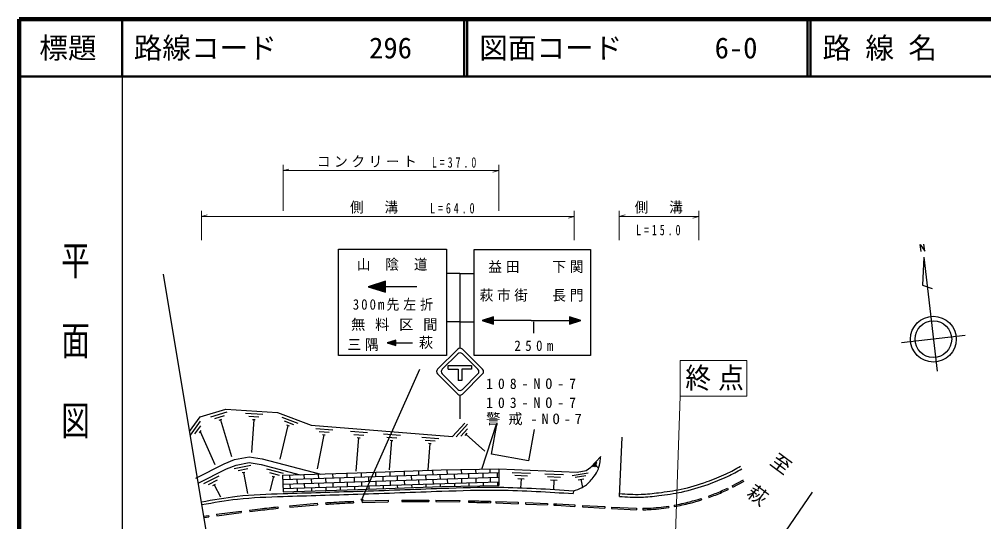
# Model space of a CAD drawing. Units: millimetres, scale not verified. Extents: x 40000 to 680000, y 20000 to 380000.
# Drawn here: x 40000 to 208542, y 292223 to 380000 of the extents above; entities that cross this region are included whole.
import ezdxf
from ezdxf.enums import TextEntityAlignment as Align

# ---------------------------------------------------------------- set-up
doc = ezdxf.new("R2010")
doc.units = ezdxf.units.MM
doc.header["$LTSCALE"] = 1000
for name, color, linetype, lineweight in [('M-BGD', 7, 'Continuous', 25), ('M-BMK-SRVR', 3, 'Continuous', 25), ('M-STR-HTXT', 7, 'Continuous', 13), ('M-STR-STRC', 7, 'Continuous', 25), ('M-TTL', 2, 'Continuous', 140), ('M-TTL-BAND', 7, 'Continuous', 25), ('M-TTL-LINE', 7, 'Continuous', 50)]:
    doc.layers.add(name, color=color, linetype=linetype, lineweight=lineweight)
doc.layers.add('M-BMK-HTXT', color=7, linetype='Continuous')
doc.layers.add('M-TTL-TXT', color=7, linetype='Continuous')
doc.styles.add('@ＭＳ ゴシック', font='')
doc.styles.add('ＭＳ ゴシック', font='')
doc.styles.get('@ＭＳ ゴシック').set_extended_font_data('@MS Gothic')
doc.styles.get('ＭＳ ゴシック').set_extended_font_data('MS Gothic')

msp = doc.modelspace()

# ---------------------------------------------------------------- linework, layer by layer
at = {"layer": 'M-BGD'}
for p, q in [((73452, 310567), (76320, 311445)), ((74196, 310272), (75869, 310784)), ((74940, 309977), (75418, 310123)), ((79553, 311183), (82546, 310990)), ((80144, 310644), (81890, 310531)), ((85870, 310516), (88675, 309454)), ((69927, 307340), (71680, 309775)), ((70698, 307555), (71720, 308975)), ((75179, 310050), (77085, 303644)), ((80985, 310089), (80587, 304292)), ((80735, 310105), (81234, 310072)), ((86919, 309050), (85513, 303124)), ((86277, 309827), (87914, 309208)), ((86685, 309138), (87152, 308961)), ((91818, 308530), (94808, 308286)), ((116355, 307026), (118349, 309267)), ((117144, 307161), (118307, 308468)), ((120856, 301390), (123397, 309270)), ((71469, 307770), (71761, 308176)), ((71615, 307973), (74148, 302220)), ((93232, 307412), (92074, 301482)), ((92401, 307981), (94145, 307839)), ((92983, 307432), (93481, 307391)), ((97888, 308035), (100878, 307791)), ((98470, 307486), (100214, 307344)), ((99302, 306917), (98825, 301065)), ((99053, 306937), (99551, 306896)), ((103632, 307567), (106622, 307323)), ((104214, 307018), (105958, 306875)), ((110340, 307020), (113330, 306776)), ((117933, 307295), (118265, 307669)), ((118099, 307482), (121371, 304571)), ((129973, 308336), (129002, 302877)), ((144864, 296641), (145340, 306968)), ((105045, 306448), (104622, 301263)), ((104796, 306469), (105295, 306428)), ((110922, 306471), (112666, 306328)), ((111753, 305901), (111376, 301277)), ((111504, 305922), (112002, 305881)), ((77524, 301541), (80472, 302098)), ((140173, 301809), (140916, 302621)), ((140927, 302372), (140422, 301820)), ((140671, 301831), (140938, 302123)), ((140804, 301977), (141226, 301591)), ((72267, 298891), (74943, 300248)), ((78231, 301166), (79951, 301490)), ((78938, 300791), (79429, 300883)), ((79184, 300837), (79883, 297132)), ((83221, 301445), (86126, 300695)), ((83701, 300805), (85396, 300367)), ((84424, 300102), (83785, 297627)), ((84182, 300164), (84666, 300039)), ((85998, 300342), (86090, 297444)), ((123794, 300734), (86024, 299542)), ((87248, 300381), (87273, 299582)), ((89747, 300460), (89772, 299661)), ((92245, 300539), (92271, 299740)), ((94744, 300618), (94769, 299818)), ((97243, 300697), (97268, 299897)), ((99742, 300776), (99767, 299976)), ((101016, 300015), (101041, 299216)), ((102240, 300854), (102266, 300055)), ((103515, 300094), (103540, 299295)), ((104739, 300933), (104764, 300134)), ((106014, 300173), (106039, 299373)), ((107238, 301012), (107263, 300212)), ((108512, 300252), (108538, 299452)), ((109737, 301091), (109762, 300291)), ((111011, 300331), (111036, 299531)), ((112235, 301170), (112261, 300370)), ((113510, 300409), (113535, 299610)), ((114734, 301248), (114759, 300449)), ((116009, 300488), (116034, 299689)), ((117233, 301327), (117233, 301325)), ((117233, 301325), (117258, 300528)), ((118507, 300567), (118533, 299767)), ((119733, 301370), (119757, 300606)), ((121006, 300646), (121031, 299846)), ((122233, 301414), (122256, 300685)), ((123505, 300725), (123530, 299925)), ((123782, 301442), (123833, 298542)), ((123804, 300734), (123794, 300734)), ((126123, 300825), (129320, 300695)), ((128787, 300204), (126613, 300293)), ((131817, 300610), (135114, 300475)), ((134565, 299969), (132323, 300061)), ((136630, 300292), (139391, 300754)), ((139023, 300238), (137145, 299924)), ((73051, 298727), (74612, 299519)), ((73834, 298564), (74280, 298790)), ((74057, 298677), (75141, 296541)), ((123808, 299934), (86049, 298743)), ((123823, 299134), (86074, 297943)), ((87298, 298782), (87323, 297983)), ((88522, 299621), (88548, 298822)), ((89797, 298861), (89822, 298061)), ((91021, 299700), (91046, 298900)), ((92296, 298940), (92321, 298140)), ((93520, 299779), (93545, 298979)), ((94795, 299019), (94820, 298219)), ((96019, 299858), (96044, 299058)), ((97293, 299098), (97318, 298298)), ((98517, 299937), (98543, 299137)), ((98568, 298337), (98584, 297838)), ((99792, 299176), (99817, 298377)), ((101067, 298416), (101082, 297922)), ((102291, 299255), (102316, 298456)), ((103565, 298495), (103581, 298009)), ((104790, 299334), (104815, 298534)), ((106064, 298574), (106079, 298096)), ((107288, 299413), (107314, 298613)), ((108563, 298653), (108578, 298182)), ((109787, 299492), (109812, 298692)), ((111062, 298731), (111076, 298269)), ((112286, 299570), (112311, 298771)), ((113560, 298810), (113575, 298355)), ((114785, 299649), (114810, 298850)), ((116059, 298889), (116074, 298404)), ((117283, 299728), (117309, 298928)), ((118558, 298968), (118574, 298448)), ((119782, 299807), (119807, 299007)), ((121057, 299047), (121074, 298493)), ((122281, 299886), (122306, 299086)), ((123555, 299125), (123574, 298538)), ((123829, 299934), (123808, 299934)), ((123854, 299135), (123823, 299134)), ((127104, 299760), (128255, 299713)), ((127679, 299737), (127611, 298074)), ((132829, 299512), (134016, 299463)), ((133422, 299487), (133352, 297773)), ((137661, 299556), (138655, 299722)), ((138158, 299639), (138398, 298203)), ((164594, 298502), (166539, 299538)), ((164594, 298502), (164699, 298275)), ((164699, 298275), (166652, 299315)), ((88573, 298022), (88589, 297522)), ((91072, 298101), (91087, 297601)), ((93570, 298180), (93586, 297680)), ((96069, 298259), (96085, 297759)), ((136831, 297635), (136808, 297135)), ((157959, 267025), (178597, 297404)), ((160458, 296700), (160530, 296461)), ((163791, 298098), (163897, 297872)), ((87243, 295024), (92086, 295435)), ((87243, 295024), (87270, 294776)), ((87270, 294776), (92115, 295187)), ((92086, 295435), (92115, 295187)), ((93538, 295536), (93561, 295287)), ((98357, 295790), (98381, 295541)), ((99889, 295847), (104479, 295958)), ((99889, 295847), (99904, 295598)), ((99904, 295598), (104486, 295708)), ((104479, 295958), (104486, 295708)), ((106826, 295985), (106830, 295735)), ((111579, 295988), (111589, 295738)), ((112808, 295980), (116963, 295924)), ((112808, 295980), (112817, 295730)), ((112817, 295730), (116960, 295674)), ((116963, 295924), (116960, 295674)), ((118516, 295893), (118519, 295642)), ((122324, 295790), (122327, 295540)), ((123275, 295759), (123270, 295509)), ((123271, 295509), (127172, 295368)), ((123275, 295759), (127167, 295618)), ((127167, 295618), (127172, 295368)), ((128545, 295563), (132288, 295407)), ((128547, 295313), (128545, 295563)), ((128547, 295313), (132288, 295157)), ((132288, 295407), (132288, 295157)), ((133425, 295358), (133908, 295337)), ((133425, 295358), (133428, 295108)), ((133428, 295108), (133899, 295088)), ((133899, 295088), (137109, 294905)), ((133913, 295337), (137111, 295155)), ((137111, 295155), (137109, 294905)), ((138412, 295081), (138410, 294831)), ((138412, 295081), (142356, 294856)), ((154423, 295111), (154469, 294865)), ((159137, 296266), (159200, 296024)), ((72252, 293214), (73090, 293326)), ((73090, 293326), (73128, 293079)), ((74481, 293512), (78765, 294070)), ((74481, 293512), (74515, 293265)), ((74515, 293265), (78801, 293823)), ((78765, 294070), (78801, 293823)), ((80253, 294255), (80285, 294007)), ((85195, 294818), (85225, 294570)), ((138410, 294831), (142338, 294607)), ((142356, 294856), (142338, 294607)), ((143511, 294791), (143503, 294541)), ((143503, 294541), (147864, 294316)), ((143511, 294791), (147858, 294566)), ((147858, 294566), (147864, 294316)), ((148967, 294562), (148977, 294313)), ((153454, 294945), (153494, 294699)), ((72284, 292966), (73128, 293079))]:
    msp.add_line(p, q, dxfattribs=at)
for points in [[(69774, 307984), (71603, 310523), (76118, 311907), (85150, 311322), (91037, 309095), (115735, 307081), (117850, 309459)], [(129002, 302877), (122528, 304029), (123498, 309487)], [(70831, 299844), (75784, 302356), (77619, 303086), (80173, 303568), (82462, 303190), (92680, 300553)], [(123782, 301442), (137492, 300882), (139043, 301141), (139890, 301758), (141612, 303640)], [(71283, 298952), (76195, 301443), (77899, 302121), (80184, 302552), (82255, 302211), (89114, 300440)], [(85998, 300342), (99044, 300754), (113739, 301263), (123782, 301442)], [(86090, 297444), (99144, 297855), (113815, 298364), (123833, 298542)]]:
    msp.add_lwpolyline(points, dxfattribs=at)
for points, knots in [([(136831, 297635), (137355, 297780), (137878, 297926), (138351, 298175), (138892, 298459), (139368, 298878), (139787, 299331), (140030, 299594), (140254, 299868), (140463, 300157), (140755, 300567), (141018, 301000), (141195, 301467), (141345, 301863), (141433, 302284), (141497, 302705), (141544, 303017), (141578, 303329), (141612, 303640)], [0, 0, 0, 0, 1, 1, 1, 2, 2, 2, 3, 3, 3, 4, 4, 4, 5, 5, 5, 6, 6, 6, 6]), ([(144881, 297140), (146140, 297055), (147399, 296969), (148655, 297010), (149679, 297044), (150701, 297162), (151721, 297288), (153036, 297450), (154347, 297625), (155641, 297895), (157187, 298229), (158702, 298697), (160197, 299225), (161339, 299628), (162469, 300066), (163558, 300589), (164402, 300995), (165222, 301451), (166042, 301907)], [0, 0, 0, 0, 1, 1, 1, 2, 2, 2, 3, 3, 3, 4, 4, 4, 5, 5, 5, 6, 6, 6, 6]), ([(144864, 296641), (146133, 296555), (147402, 296469), (148669, 296510), (149708, 296544), (150746, 296664), (151782, 296791), (153113, 296956), (154440, 297134), (155750, 297407), (157314, 297745), (158848, 298218), (160361, 298752), (161519, 299161), (162665, 299606), (163769, 300136), (164621, 300545), (165449, 301005), (166276, 301465)], [0, 0, 0, 0, 1, 1, 1, 2, 2, 2, 3, 3, 3, 4, 4, 4, 5, 5, 5, 6, 6, 6, 6]), ([(71832, 295699), (73904, 296067), (75975, 296434), (78061, 296670), (80726, 296972), (83414, 297060), (86099, 297144), (90456, 297279), (94805, 297402), (99155, 297555), (104045, 297697), (108932, 297895), (113823, 298064), (117161, 298178), (120501, 298279), (123839, 298242), (128172, 298194), (132502, 297915), (136831, 297635)], [0, 0, 0, 0, 1, 1, 1, 2, 2, 2, 3, 3, 3, 4, 4, 4, 5, 5, 5, 6, 6, 6, 6]), ([(71910, 295205), (73973, 295572), (76036, 295938), (78115, 296173), (80769, 296474), (83447, 296561), (86122, 296644), (90476, 296779), (94823, 296902), (99171, 297056), (104060, 297197), (108946, 297396), (113836, 297564), (117168, 297678), (120501, 297779), (123831, 297742), (128160, 297695), (132484, 297415), (136808, 297135)], [0, 0, 0, 0, 1, 1, 1, 2, 2, 2, 3, 3, 3, 4, 4, 4, 5, 5, 5, 6, 6, 6, 6]), ([(160458, 296700), (161219, 296968), (161969, 297262), (162705, 297589), (163070, 297752), (163432, 297922), (163791, 298098)], [0, 0, 0, 0, 1, 1, 1, 2, 2, 2, 2]), ([(160530, 296461), (161300, 296731), (162058, 297028), (162802, 297359), (163170, 297522), (163535, 297694), (163897, 297872)], [0, 0, 0, 0, 1, 1, 1, 2, 2, 2, 2]), ([(93538, 295536), (93845, 295556), (94151, 295575), (94458, 295594), (95757, 295672), (97057, 295737), (98357, 295790)], [0, 0, 0, 0, 1, 1, 1, 2, 2, 2, 2]), ([(93561, 295287), (93864, 295307), (94168, 295326), (94472, 295344), (95774, 295423), (97077, 295488), (98381, 295541)], [0, 0, 0, 0, 1, 1, 1, 2, 2, 2, 2]), ([(106826, 295985), (108148, 295995), (109469, 295996), (110791, 295992), (111054, 295991), (111316, 295990), (111579, 295988)], [0, 0, 0, 0, 1, 1, 1, 2, 2, 2, 2]), ([(106830, 295735), (108151, 295745), (109472, 295746), (110792, 295742), (111058, 295741), (111323, 295740), (111589, 295738)], [0, 0, 0, 0, 1, 1, 1, 2, 2, 2, 2]), ([(118516, 295893), (118888, 295884), (119260, 295875), (119632, 295866), (120529, 295844), (121426, 295818), (122324, 295790)], [0, 0, 0, 0, 1, 1, 1, 2, 2, 2, 2]), ([(118519, 295642), (118888, 295634), (119256, 295625), (119625, 295616), (120526, 295594), (121427, 295568), (122327, 295540)], [0, 0, 0, 0, 1, 1, 1, 2, 2, 2, 2]), ([(154423, 295111), (155345, 295280), (156261, 295484), (157170, 295715), (157831, 295884), (158487, 296066), (159137, 296266)], [0, 0, 0, 0, 1, 1, 1, 2, 2, 2, 2]), ([(154469, 294865), (155395, 295035), (156316, 295240), (157230, 295473), (157891, 295641), (158549, 295824), (159200, 296024)], [0, 0, 0, 0, 1, 1, 1, 2, 2, 2, 2]), ([(80253, 294255), (80870, 294331), (81487, 294405), (82105, 294477), (83134, 294596), (84164, 294711), (85195, 294818)], [0, 0, 0, 0, 1, 1, 1, 2, 2, 2, 2]), ([(80285, 294007), (80901, 294083), (81516, 294156), (82132, 294228), (83162, 294348), (84193, 294462), (85225, 294570)], [0, 0, 0, 0, 1, 1, 1, 2, 2, 2, 2]), ([(148966, 294562), (149299, 294566), (149632, 294575), (149965, 294590), (151131, 294641), (152296, 294764), (153454, 294945)], [0, 0, 0, 0, 1, 1, 1, 2, 2, 2, 2]), ([(148977, 294313), (149312, 294317), (149646, 294326), (149980, 294340), (151155, 294392), (152328, 294516), (153494, 294699)], [0, 0, 0, 0, 1, 1, 1, 2, 2, 2, 2])]:
    msp.add_open_spline(points, degree=3, knots=knots, dxfattribs=at)
at = {"layer": 'M-BMK-SRVR'}
for p, q in [((198076, 338419), (197837, 333558)), ((198076, 338419), (200390, 318553)), ((197837, 333558), (199519, 332949)), ((205305, 324763), (194180, 323467))]:
    msp.add_line(p, q, dxfattribs=at)
for points in [[(197609, 339412), (197466, 340639), (198246, 339483), (198096, 340713)], [(82258, 233277), (73073, 288244), (65183, 335457)]]:
    msp.add_lwpolyline(points, dxfattribs=at)
for radius in [4000, 3200]:
    msp.add_circle((199742, 324115), radius, dxfattribs=at)
at = {"layer": 'M-STR-HTXT'}
for p, q in [((86125, 346555), (86125, 354555)), ((123781, 354555), (123781, 346555)), ((86125, 353555), (87125, 353835)), ((86125, 353555), (123781, 353555)), ((123781, 353555), (122781, 353275)), ((71832, 341394), (71832, 346555)), ((71832, 345555), (72832, 345835)), ((71832, 345555), (136988, 345555)), ((136988, 345555), (135988, 345275)), ((136988, 346555), (136988, 341394)), ((144863, 341394), (144863, 346555)), ((144863, 345555), (145863, 345835)), ((144863, 345555), (158731, 345555)), ((158731, 345555), (157731, 345275)), ((158731, 346555), (158731, 341394)), ((154609, 287443), (155492, 314153))]:
    msp.add_line(p, q, dxfattribs=at)
msp.add_lwpolyline([(167149, 314153), (155492, 314153), (155492, 320384), (167149, 320384)], close=True, dxfattribs=at)
at = {"layer": 'M-STR-STRC'}
for p, q in [((117010, 335607), (114668, 335607)), ((117010, 335607), (117010, 322564)), ((117010, 335607), (119501, 335607)), ((109475, 333263), (100993, 333263)), ((117010, 327171), (114668, 327171)), ((117010, 327171), (119501, 327171)), ((129463, 327375), (120867, 327375)), ((129463, 327375), (138139, 327375)), ((129865, 327165), (129865, 325156)), ((116623, 322381), (113089, 318847)), ((120971, 318847), (117437, 322381)), ((116623, 321566), (113904, 318847)), ((117437, 321566), (120156, 318847)), ((139827, 321261), (119501, 321261)), ((99892, 296086), (109983, 318854)), ((114973, 319521), (119007, 319521)), ((114973, 318873), (114973, 319521)), ((114973, 318873), (116702, 318873)), ((116702, 318873), (116702, 316880)), ((119007, 318873), (117350, 318873)), ((117350, 318873), (117350, 316880)), ((119007, 319521), (119007, 318873)), ((116623, 314499), (113089, 318033)), ((113904, 318033), (116623, 315314)), ((117350, 316880), (116702, 316880)), ((120971, 318033), (117437, 314499)), ((120156, 318033), (117437, 315314)), ((117010, 314330), (117010, 310199))]:
    msp.add_line(p, q, dxfattribs=at)
for points in [[(114668, 321261), (95800, 321261), (95800, 339841)], [(95800, 339841), (114668, 339841), (114668, 321261)], [(119501, 321261), (119501, 339784), (139827, 339784), (139827, 321261)], [(104277, 323465), (105316, 323465), (108723, 323465)]]:
    msp.add_lwpolyline(points, dxfattribs=at)
for points in [[(100993, 333263), (103993, 332303), (103993, 334223)], [(101353, 333263), (103873, 332483), (103873, 334043)], [(101713, 333263), (103753, 332663), (103753, 333863)], [(102073, 333263), (103633, 332843), (103633, 333683)], [(102433, 333263), (103513, 333023), (103513, 333503)], [(102913, 333263), (103393, 333203), (103393, 333323)], [(120867, 327375), (122867, 326735), (122867, 328015)], [(121107, 327375), (122787, 326855), (122787, 327895)], [(121347, 327375), (122707, 326975), (122707, 327775)], [(121587, 327375), (122627, 327095), (122627, 327655)], [(121827, 327375), (122547, 327215), (122547, 327535)], [(122147, 327375), (122467, 327335), (122467, 327415)], [(138139, 327375), (136139, 328015), (136139, 326735)], [(137899, 327375), (136219, 327895), (136219, 326855)], [(137659, 327375), (136299, 327775), (136299, 326975)], [(137419, 327375), (136379, 327655), (136379, 327095)], [(137179, 327375), (136459, 327535), (136459, 327215)], [(136859, 327375), (136539, 327415), (136539, 327335)], [(104277, 323465), (105777, 322985), (105777, 323945)], [(104457, 323465), (105717, 323075), (105717, 323855)], [(104637, 323465), (105657, 323165), (105657, 323765)], [(104817, 323465), (105597, 323255), (105597, 323675)], [(104997, 323465), (105537, 323345), (105537, 323585)], [(105237, 323465), (105477, 323435), (105477, 323495)]]:
    msp.add_lwpolyline(points, close=True, dxfattribs=at)
for radius in [150, 90, 30]:
    msp.add_circle((99892, 296086), radius, dxfattribs=at)
for centre, start, end in [((117030, 321973), 45, 135), ((117030, 321159), 45, 135.00006), ((113497, 318440), 135, 225), ((114311, 318440), 135.00006, 225.00011), ((119749, 318440), 314.99985, 45), ((120563, 318440), 315, 45), ((117030, 315721), 225.00011, 314.99985), ((117030, 314907), 225, 315)]:
    msp.add_arc(centre, 576, start, end, dxfattribs=at)
at = {"layer": 'M-TTL'}
for p, q in [((40000, 380000), (40000, 20000)), ((680000, 380000), (40000, 380000))]:
    msp.add_line(p, q, dxfattribs=at)
at = {"layer": 'M-TTL-BAND'}
msp.add_line((58000, 370000), (58000, 20000), dxfattribs=at)
at = {"layer": 'M-TTL-LINE'}
for p, q in [((58000, 380000), (58000, 370000)), ((117750, 380000), (117750, 370000)), ((118250, 380000), (118250, 370000)), ((177750, 380000), (177750, 370000)), ((178250, 380000), (178250, 370000)), ((40000, 370000), (680000, 370000))]:
    msp.add_line(p, q, dxfattribs=at)

# ---------------------------------------------------------------- texts
at = {"layer": 'M-BMK-HTXT', "style": '@ＭＳ ゴシック'}
msp.add_text('至\u3000萩', height=2507, rotation=233.4, dxfattribs=at).set_placement((172537, 304972), align=Align.BOTTOM_LEFT)
at = {"layer": 'M-STR-HTXT', "attachment_point": 7, "style": 'ＭＳ ゴシック'}
for s, insert, char_height in [('\\T1.27;\\W0.95;コンクリート', (92008, 354138), 1833), ('\\T1.58;\\W0.7;L=37.0', (112103, 354055), 1833), ('\\T1.27;\\W0.95;側\u3000溝', (97794, 346055), 1833), ('\\T1.58;\\W0.7;L=64.0', (111797, 346055), 1833), ('\\T1.27;\\W0.95;側\u3000溝', (147547, 346055), 1833), ('\\T1.58;\\W0.7;L=15.0', (147789, 342245), 1833), ('\\T1.27;\\W0.9;終点', (156405, 315094), 3666)]:
    msp.add_mtext(s, dxfattribs=dict(at, insert=insert, char_height=char_height))
at = {"layer": 'M-STR-STRC', "style": 'ＭＳ ゴシック'}
msp.add_text('萩', height=1833, dxfattribs=at).set_placement((109840, 322058), align=Align.BOTTOM_LEFT)
at = {"layer": 'M-STR-STRC', "char_height": 1833, "attachment_point": 7, "style": 'ＭＳ ゴシック'}
for s, insert in [('\\T2.1;\\W0.95;山陰道', (98984, 336058)), ('\\T1.29;\\W0.95;益田', (121973, 335668)), ('\\T1.29;\\W0.95;下関', (133158, 335668)), ('\\T1.27;\\W0.95;萩市街', (120473, 330668)), ('\\T1.29;\\W0.95;長門', (133158, 330668)), ('\\T1.31;\\W0.9;300m先左折', (98276, 329058)), ('\\T1.68;無料区間', (97984, 325558)), ('\\T1.29;\\W0.95;三隅', (97358, 322058)), ('\\T1.69;\\W0.9;250m', (126521, 322034)), ('\\T1.75;\\W0.95;108-NO-7', (121583, 315390)), ('\\T1.75;\\W0.95;103-NO-7', (121583, 312070)), ('\\T1.55;警戒-NO-7', (121583, 309072))]:
    msp.add_mtext(s, dxfattribs=dict(at, insert=insert))
at = {"layer": 'M-TTL-BAND', "style": '@ＭＳ ゴシック', "width": 1.4}
msp.add_text('平  面  図', height=3666, rotation=270, dxfattribs=at).set_placement((49777, 306475), align=Align.MIDDLE_RIGHT)
at = {"layer": 'M-TTL-TXT', "style": 'ＭＳ ゴシック'}
msp.add_text('標題', height=3666, dxfattribs=at).set_placement((48500, 375000), align=Align.MIDDLE_CENTER)
for s, p in [('路線コード', (60000, 375000)), ('296', (101142, 375000)), ('図面コード', (120380, 375000)), ('6-0', (161521, 375000)), ('路 線 名', (180380, 375000))]:
    msp.add_text(s, height=3666, dxfattribs=at).set_placement(p, align=Align.MIDDLE_LEFT)

doc.saveas('drawing.dxf')
